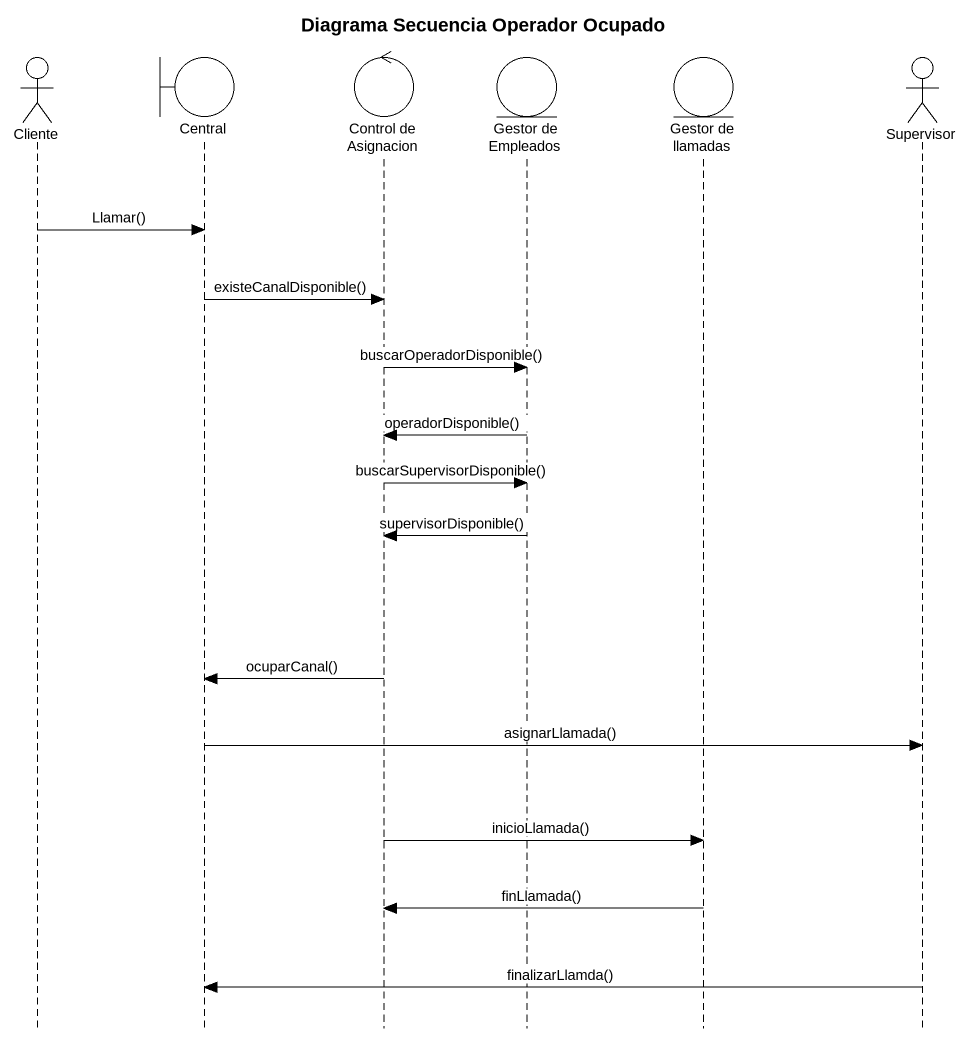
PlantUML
@startuml
title Diagrama Secuencia Operador Ocupado
hide footbox
actor Cliente
boundary Central
control "Control de Asignacion" as Control_de_Asignacion
entity "Gestor de Empleados" as Gestor_de_Empleados
entity "Gestor de llamadas" as Gestor_de_llamadas
actor Supervisor

Cliente -> Central : Llamar()
Central -> Control_de_Asignacion : existeCanalDisponible()
Control_de_Asignacion -> Gestor_de_Empleados : buscarOperadorDisponible()
Gestor_de_Empleados -> Control_de_Asignacion : operadorDisponible()
Control_de_Asignacion -> Gestor_de_Empleados : buscarSupervisorDisponible()
Gestor_de_Empleados -> Control_de_Asignacion : supervisorDisponible()
Control_de_Asignacion -> Central : ocuparCanal()
Central -> Supervisor : asignarLlamada()
Control_de_Asignacion -> Gestor_de_llamadas : inicioLlamada()
Gestor_de_llamadas -> Control_de_Asignacion : finLlamada()
Supervisor -> Central : finalizarLlamda()
@enduml
